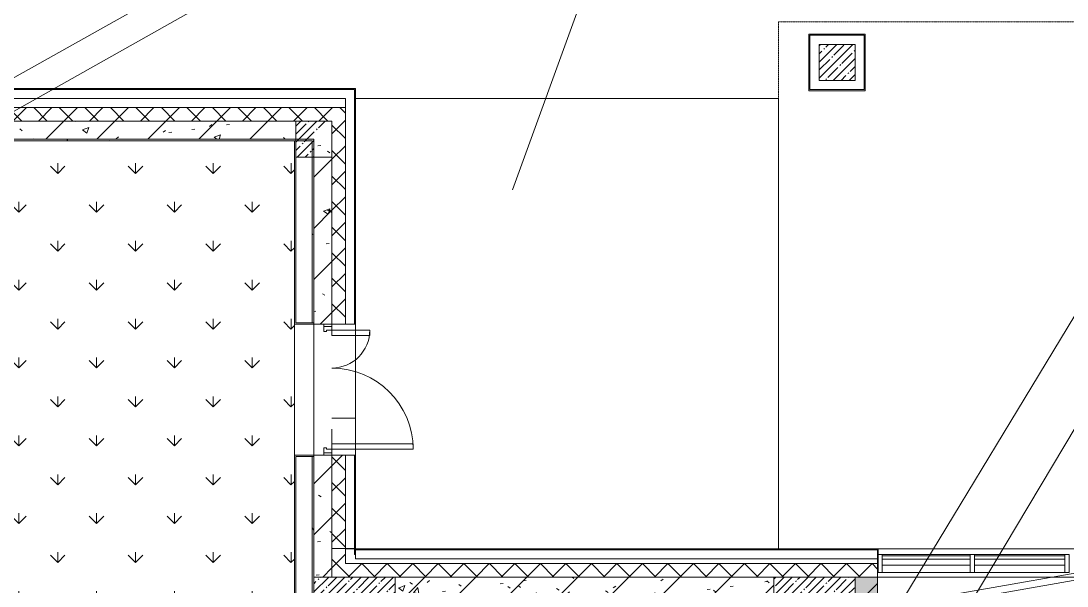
# Model space of a CAD drawing. Header units: millimetres. Extents: x -500089 to 1469082, y -290736 to 166440.
# Drawn here: x 1176806 to 1188404, y -44970 to -38711 of the extents above; entities that cross this region are included whole.
import ezdxf

# ---------------------------------------------------------------- set-up
doc = ezdxf.new("R2010")
doc.units = ezdxf.units.MM
doc.linetypes.add('ASVP_Штриховая_ш3 п1_5', pattern=[4.5, 3, -1.5])
for name, color, linetype, lineweight in [('Аннотация', 7, 'Continuous', 0), ('Витраж', 7, 'Continuous', 0), ('Двери', 7, 'Continuous', 0), ('Линии', 7, 'Continuous', 0), ('Несущие колонны', 7, 'Continuous', 0), ('Панели витража', 7, 'Continuous', 0), ('Перекрытие', 7, 'Continuous', 0), ('Стены наружные', 7, 'Continuous', 0), ('Стены несущие', 7, 'Continuous', 0), ('Стены отделка', 7, 'Continuous', 0), ('Стены штриховка', 7, 'Continuous', 0), ('экспертиза ДУ пояснения', 6, 'Continuous', 0), ('экспертиза условные обозначения', 1, 'Continuous', 0)]:
    doc.layers.add(name, color=color, linetype=linetype, lineweight=lineweight)
pattern_1 = [(45, (1111853.6, -73570.5), (-282.8427, 282.8427), [])]
pattern_2 = [(50, (1111853.6, -73570.5), (728.7365, -63.7558), [76.2, -838.2]), (355, (1111853.6, -73570.5), (-140.9716, 764.2276), [60.96, -670.56]), (100.451, (1111914.3, -73575.8), (587.77, 700.4668), [64.76, -712.36]), (46.184, (1111853.6, -73367.3), (1084.316, -168.171), [114.3, -1257.3]), (96.636, (1111943.9, -73381.3), (949.61, 989.71), [97.14, -1068.54]), (351.184, (1111853.6, -73367.3), (949.621, 989.701), [91.44, -1005.84]), (21, (1111955.2, -73418.1), (606.458, -409.0606), [76.2, -838.2]), (326, (1111955.2, -73418.1), (247.2083, 736.753), [60.96, -670.56]), (71.451, (1112005.7, -73452.2), (853.6683, 327.6855), [64.76, -712.36]), (37.5, (1111853.59, -73570.5), (12.3547, 338.2201), [33.528, -628.904, 33.528, -647.192, -673.1]), (37.5, (1111853.59, -73570.5), (12.3547, 338.2201), [-1343.152, 33.528, -639.572]), (7.5, (1111853.6, -73570.5), (267.2789, 400.7221), [33.528, -354.584, 33.528, -613.664, -256.54]), (7.5, (1111853.6, -73570.5), (267.2789, 400.7221), [-1035.304, 33.528, -223.012]), (327.5, (1111627.02, -73570.5), (542.3633, -22.91534), [33.528, -220.472, 33.528, -758.952, -1051.56]), (327.5, (1111627.02, -73570.5), (542.3633, -22.91534), [-1046.48, 33.528, -1018.032]), (317.5, (1111525.4, -73570.5), (592.517, 101.7071), [33.528, -296.672, 33.528, -492.76, -746.76]), (317.5, (1111525.4, -73570.5), (592.517, 101.7071), [-856.488, 33.528, -713.232])]
pattern_3 = [(0, (1111853.59, -73570.49), (812.8, 203.2), [67.056, -542.544, 67.056, -542.544, -3251.2]), (0, (1111853.59, -73570.49), (812.8, 203.2), [-1219.2, 67.056, -1152.144, 67.056, -542.544, -1422.4]), (0, (1111853.59, -73570.49), (812.8, 203.2), [-3048, 67.056, -339.344, 67.056, -948.944]), (120, (1112158.39, -73468.89), (-582.37636, 602.30545), [67.056, -542.544, 67.056, -542.544, -3251.2]), (120, (1112158.39, -73468.89), (-582.37636, 602.30545), [-1219.2, 67.056, -1152.144, 67.056, -542.544, -1422.4]), (120, (1112158.39, -73468.89), (-582.37636, 602.30545), [-3048, 67.056, -339.344, 67.056, -948.944]), (240, (1112259.99, -73062.49), (-230.42364, -805.50545), [67.056, -542.544, 67.056, -542.544, -3251.2]), (240, (1112259.99, -73062.49), (-230.42364, -805.50545), [-1219.2, 67.056, -1152.144, 67.056, -542.544, -1422.4]), (240, (1112259.99, -73062.49), (-230.42364, -805.50545), [-3048, 67.056, -339.344, 67.056, -948.944])]
pattern_4 = [(45, (1111853.59, -73570.49), (-141.42136, 141.42136), []), (135, (1111853.59, -73570.49), (-141.42136, -141.42136), [])]

# ---------------------------------------------------------------- blocks, each defined once
blk = doc.blocks.new('Прямоугольный импост - 5х250 мм _наружный откос_ Серый-3055685-З Этаж 01')
at = {"layer": 'Витраж'}
for p, q in [((74454, 28950), (74454, 29013)), ((74454, 29013), (112350, 29013)), ((74500, 28750), (75475, 28750)), ((75525, 28750), (76525, 28750))]:
    blk.add_line(p, q, dxfattribs=at)
blk = doc.blocks.new('Прямоугольный импост - 5х250 мм _наружный откос_ Серый-3037384-З Этаж 01')
at = {"layer": 'Витраж', "lineweight": 18}
for p, q in [((-4, 262.5), (0, 262.5)), ((-4, 0), (-4, 262.5)), ((0, 262.5), (0, 0)), ((0, 0), (-4, 0))]:
    blk.add_line(p, q, dxfattribs=at)
blk = doc.blocks.new('Прямоугольный импост - 5х250 мм _наружный откос_ Серый-3028656-З Этаж 01')
at = {"layer": 'Витраж'}
for p, q in [((68400, 30458.5), (68662.5, 30458.5)), ((68662.5, 30397.5), (68662.5, 30458.5)), ((68400, 29137.5), (68400, 30337.5)), ((68662.5, 29137.5), (68662.5, 30337.5)), ((68662.5, 29016.5), (68400, 29016.5)), ((68662.5, 29016.5), (68662.5, 29077.5))]:
    blk.add_line(p, q, dxfattribs=at)
blk = doc.blocks.new('АР_СОШ_Верзилово_Фасады_rvt-2-З Этаж 01')
at = {"layer": 'Стены наружные'}
for p, q in [((68550, 31496), (68550, 31500)), ((68650, 31500), (68650, 31496)), ((68550, 30050), (68550, 30054)), ((68650, 30054), (68650, 30050)), ((68650, 29013), (68650, 28950)), ((68650, 28950), (68663, 28950))]:
    blk.add_line(p, q, dxfattribs=at)
at = {"layer": 'Стены отделка', "lineweight": 9}
for p, q in [((73700, 34712), (73688, 34712)), ((73688, 34712), (73688, 34100)), ((74300, 34712), (73700, 34712)), ((73700, 34700), (74300, 34700)), ((73700, 34100), (73700, 34700)), ((74313, 34712), (74300, 34712)), ((74300, 34700), (74300, 34100)), ((74313, 34087), (74313, 34712)), ((55238, 34112), (68000, 34112)), ((68550, 34112), (68000, 34112)), ((68650, 34112), (68550, 34112)), ((68663, 34112), (68650, 34112)), ((68663, 31500), (68663, 34112)), ((73688, 34100), (73688, 34087)), ((74300, 34100), (73700, 34100)), ((55350, 34000), (68000, 34000)), ((68550, 34000), (68000, 34000)), ((68550, 34000), (68550, 31500)), ((73688, 34087), (74300, 34087)), ((74300, 34087), (74313, 34087)), ((68550, 31500), (68650, 31500)), ((68650, 31500), (68663, 31500)), ((68550, 30050), (68550, 29013)), ((68650, 30050), (68550, 30050)), ((68663, 30050), (68650, 30050)), ((68663, 29013), (68663, 30050)), ((68550, 29013), (68650, 29013)), ((68650, 29013), (68663, 29013)), ((74450, 29013), (68663, 29013)), ((68663, 29013), (68663, 29000)), ((68663, 29000), (68663, 28900)), ((74450, 29000), (74450, 29013)), ((74450, 28900), (74450, 29000)), ((68663, 28900), (74450, 28900))]:
    blk.add_line(p, q, dxfattribs=at)
at = {"layer": 'Стены штриховка'}
for p, q in [((68000, 34100), (55250, 34100)), ((68550, 34100), (68000, 34100)), ((68550, 34100), (68650, 34100)), ((68650, 31500), (68650, 34100)), ((68650, 29013), (68650, 30050)), ((68663, 29000), (74450, 29000))]:
    blk.add_line(p, q, dxfattribs=at)
at = {"lineweight": 9}
for name in ['Прямоугольный импост - 5х250 мм _наружный откос_ Серый-3028656-З Этаж 01', 'Прямоугольный импост - 5х250 мм _наружный откос_ Серый-3055685-З Этаж 01']:
    blk.add_blockref(name, (0, 0), dxfattribs=at)
at = {"lineweight": 9, "extrusion": (0, 0, -1)}
blk.add_blockref('Прямоугольный импост - 5х250 мм _наружный откос_ Серый-3037384-З Этаж 01', (-74450, 28750), dxfattribs=at)
blk = doc.blocks.new('ADSK_КолоннаЖБ_Прямоугольная - 400x400 мм-3544251-З Этаж 01')
at = {"layer": 'Несущие колонны', "lineweight": 18}
for p, q in [((-200, 200), (200, 200)), ((-200, -200), (-200, 200)), ((200, 200), (200, -200)), ((200, -200), (-200, -200))]:
    blk.add_line(p, q, dxfattribs=at)
blk = doc.blocks.new('ADSK_КолоннаЖБ_Прямоугольная - 400x400 мм-V258-З Этаж 01')
at = {"layer": 'Несущие колонны'}
h = blk.add_hatch(dxfattribs=at)
h.set_pattern_fill('FP_42', color=256, style=0, pattern_type=2)
h.set_pattern_definition([(45, (-74000, -34400), (-89.80256, 89.80256), []), (45, (-73910.2, -34400), (-89.80256, 89.80256), [158.75, -31.75, 13.411, -18.339])])
h.paths.add_polyline_path([(200, -200), (200, 200), (-200, 200), (-200, -200)], flags=0)
at = {"layer": 'Несущие колонны', "lineweight": 18}
for p, q in [((-200, -200), (-200, 200)), ((-200, 200), (200, 200)), ((200, 200), (-200, 200)), ((-200, 200), (-200, -200)), ((200, 200), (200, -200)), ((200, -200), (200, 200)), ((200, -200), (-200, -200)), ((-200, -200), (200, -200))]:
    blk.add_line(p, q, dxfattribs=at)
blk = doc.blocks.new('ADSK_КолоннаЖБ_Прямоугольная - 200x900 мм-V368-З Этаж 01')
at = {"layer": 'Несущие колонны'}
h = blk.add_hatch(dxfattribs=at)
h.set_pattern_fill('FP_155', color=256, style=0, pattern_type=2)
h.set_pattern_definition([(45, (-73750, -28600), (-89.80256, 89.80256), []), (45, (-73660.2, -28600), (-89.80256, 89.80256), [158.75, -31.75, 13.411, -18.339])])
h.paths.add_polyline_path([(450, -100), (450, 100), (-450, 100), (-450, -100), (250, -100)], flags=0)
at = {"layer": 'Несущие колонны', "lineweight": 18}
for p, q in [((-450, -100), (-450, 100)), ((-450, 100), (450, 100)), ((450, 100), (-450, 100)), ((-450, 100), (-450, -100)), ((450, 100), (450, -100)), ((450, -100), (450, 100)), ((450, -100), (-450, -100)), ((-450, -100), (450, -100))]:
    blk.add_line(p, q, dxfattribs=at)
blk = doc.blocks.new('ADSK_КолоннаЖБ_Прямоугольная - 200x900 мм-V372-З Этаж 01')
at = {"layer": 'Несущие колонны'}
h = blk.add_hatch(dxfattribs=at)
h.set_pattern_fill('FP_159', color=256, style=0, pattern_type=2)
h.set_pattern_definition([(45, (-68650, -28600), (-89.80256, 89.80256), []), (45, (-68560.2, -28600), (-89.80256, 89.80256), [158.75, -31.75, 13.411, -18.339])])
h.paths.add_polyline_path([(-450, -100), (450, -100), (450, 100), (-450, 100), (-450, -19)], flags=0)
at = {"layer": 'Несущие колонны', "lineweight": 18}
for p, q in [((-450, -100), (-450, 100)), ((-450, 100), (450, 100)), ((450, 100), (-450, 100)), ((-450, 100), (-450, -100)), ((450, 100), (450, -100)), ((450, -100), (450, 100)), ((450, -100), (-450, -100)), ((-450, -100), (450, -100))]:
    blk.add_line(p, q, dxfattribs=at)
blk = doc.blocks.new('ASVP_ДверьСтальная_2 полотна - Наружная 1320х2000h_полотна_ Г Л ТемноСерый _1200 в чистоте_-4240602-З Этаж 01')
at = {"layer": 'Двери', "lineweight": 18}
for p, q in [((660, 1010), (600, 1010)), ((600, 1010), (600, 110)), ((660, 110), (660, 1010)), ((-660, 530), (-600, 530)), ((-660, 110), (-660, 530)), ((-600, 530), (-600, 110)), ((-725, 110), (-700, 110)), ((-725, 20), (-725, 110)), ((-700, 20), (-725, 20)), ((-700, 110), (-660, 110)), ((-700, 20), (-700, 110)), ((-700, 110), (-700, 20)), ((-644, 20), (-700, 20)), ((-600, 110), (-660, 110)), ((-660, 110), (-660, 50)), ((-660, 50), (-644, 50)), ((-644, 50), (-644, 20)), ((600, 110), (660, 110)), ((660, 50), (644, 50)), ((644, 50), (644, 20)), ((644, 20), (700, 20)), ((700, 110), (660, 110)), ((660, 110), (660, 50)), ((700, 20), (700, 110)), ((725, 110), (700, 110)), ((700, 110), (700, 20)), ((700, 20), (725, 20)), ((725, 20), (725, 110))]:
    blk.add_line(p, q, dxfattribs=at)
at = {"layer": 'Двери'}
for centre, radius, start, end in [((660, 110), 900, 90, 180), ((-660, 110), 420, 360, 90)]:
    blk.add_arc(centre, radius, start, end, dxfattribs=at)
blk = doc.blocks.new('Системная панель - ASVP_Cтеклопакет Двухкамерный_36 мм-3779534-З Этаж 01')
at = {"layer": 'Панели витража', "lineweight": 18}
for p, q in [((487.5, 18), (-487.5, 18)), ((-487.5, 18), (-487.5, -18)), ((487.5, -18), (487.5, 18)), ((-487.5, -18), (487.5, -18))]:
    blk.add_line(p, q, dxfattribs=at)
blk = doc.blocks.new('Системная панель - ASVP_Cтеклопакет Двухкамерный_36 мм-4186791-З Этаж 01')
at = {"layer": 'Панели витража', "lineweight": 18}
for p, q in [((500, 18), (-500, 18)), ((-500, 18), (-500, -18)), ((500, -18), (500, 18)), ((-500, -18), (500, -18))]:
    blk.add_line(p, q, dxfattribs=at)
blk = doc.blocks.new('Прямоугольный импост - 50х120 мм Серый-3779419-З Этаж 01')
at = {"layer": 'Витраж'}
for p, q in [((96550, 28950), (97525, 28950)), ((97525, 28830), (96550, 28830))]:
    blk.add_line(p, q, dxfattribs=at)
blk = doc.blocks.new('Прямоугольный импост - 50х120 мм Серый-4186787-З Этаж 01')
at = {"layer": 'Витраж'}
for p, q in [((75525, 28950), (76525, 28950)), ((76525, 28830), (75525, 28830))]:
    blk.add_line(p, q, dxfattribs=at)
blk = doc.blocks.new('Прямоугольный импост - 50х200 мм Серый-3746795-З Этаж 01')
at = {"layer": 'Витраж', "lineweight": 18}
for p, q in [((-25, 165), (25, 165)), ((-25, -35), (-25, 165)), ((25, 165), (25, -35)), ((25, -35), (-25, -35))]:
    blk.add_line(p, q, dxfattribs=at)
blk = doc.blocks.new('Прямоугольный импост - 50х200 мм Серый-3746806-З Этаж 01')
at = {"layer": 'Витраж', "lineweight": 18}
for p, q in [((0, 165), (-50, 165)), ((-50, 165), (-50, -35)), ((0, -35), (0, 165)), ((-50, -35), (0, -35))]:
    blk.add_line(p, q, dxfattribs=at)

msp = doc.modelspace()

# ---------------------------------------------------------------- hatches: boundary and pattern name
at = {"layer": 'Несущие колонны'}
h = msp.add_hatch(dxfattribs=at)
h.set_pattern_fill('FP_35', color=256, style=0, pattern_type=2)
h.set_pattern_definition([(45, (1111853.59, -73570.49), (-89.80256, 89.80256), []), (45, (1111943.39, -73570.49), (-89.80256, 89.80256), [158.75, -31.75, 13.411, -18.339])])
h.paths.add_polyline_path([(1180053.585, -40220.488), (1180053.585, -40020.488), (1180253.585, -39820.488), (1179853.585, -39820.488), (1179853.585, -40220.488)], flags=0)
at = {"layer": 'Стены штриховка'}
h = msp.add_hatch(dxfattribs=at)
h.set_pattern_fill('FP_32', color=256, style=0, pattern_type=2)
h.set_pattern_definition(pattern_4)
h.paths.add_polyline_path([(1167353.585, -39820.488), (1179853.585, -39820.488), (1179853.585, -39670.488), (1167353.585, -39670.488)], flags=0)
h = msp.add_hatch(dxfattribs=at)
h.set_pattern_fill('FP_32', color=256, style=0, pattern_type=2)
h.set_pattern_definition(pattern_4)
h.paths.add_polyline_path([(1180033.585, -39820.488), (1180253.585, -39820.488), (1180253.585, -39670.488), (1179853.585, -39670.488), (1179853.585, -39820.488)], flags=0)
h = msp.add_hatch(dxfattribs=at)
h.set_pattern_fill('FP_32', color=256, style=0, pattern_type=2)
h.set_pattern_definition(pattern_4)
h.paths.add_polyline_path([(1180403.585, -44870.488), (1180403.585, -43520.488), (1180253.585, -43520.488), (1180253.585, -44870.488), (1180328.585, -44870.488)], flags=0)
h.paths.add_polyline_path([(1180403.585, -42070.488), (1180403.585, -39670.488), (1180253.585, -39670.488), (1180253.585, -42070.488)], flags=0)
h = msp.add_hatch(dxfattribs=at)
h.set_pattern_fill('FP_201', color=256, style=0, pattern_type=2)
h.set_pattern_definition(pattern_1)
h.paths.add_polyline_path([(1167769.585, -40020.488), (1179853.585, -40020.488), (1179853.585, -39820.488), (1167353.585, -39820.488), (1167753.585, -40012.796), (1167753.585, -40020.488)], flags=0)
h = msp.add_hatch(dxfattribs=at)
h.set_pattern_fill('FP_31', color=256, style=0, pattern_type=2)
h.set_pattern_definition(pattern_2)
h.paths.add_polyline_path([(1167769.585, -40020.488), (1179853.585, -40020.488), (1179853.585, -39820.488), (1167353.585, -39820.488), (1167753.585, -40012.796), (1167753.585, -40020.488)], flags=0)
h = msp.add_hatch(dxfattribs=at)
h.set_pattern_fill('FP_201', color=256, style=0, pattern_type=2)
h.set_pattern_definition(pattern_1)
h.paths.add_polyline_path([(1180253.585, -44870.488), (1180253.585, -43520.488), (1180053.585, -43520.488), (1180053.585, -44870.488), (1180147.546, -44870.488)], flags=0)
h.paths.add_polyline_path([(1180163.585, -42070.488), (1180253.585, -42070.488), (1180253.585, -39820.488), (1180053.585, -40020.488), (1180053.744, -42070.488)], flags=0)
h = msp.add_hatch(dxfattribs=at)
h.set_pattern_fill('FP_31', color=256, style=0, pattern_type=2)
h.set_pattern_definition(pattern_2)
h.paths.add_polyline_path([(1180253.585, -44870.488), (1180253.585, -43520.488), (1180053.585, -43520.488), (1180053.585, -44870.488), (1180147.546, -44870.488)], flags=0)
h.paths.add_polyline_path([(1180163.585, -42070.488), (1180253.585, -42070.488), (1180253.585, -39820.488), (1180053.585, -40020.488), (1180053.744, -42070.488)], flags=0)
h = msp.add_hatch(dxfattribs=at)
h.set_pattern_fill('FP_174', color=256, style=0, pattern_type=2)
h.set_pattern_definition(pattern_3)
h.paths.add_polyline_path([(1179853.585, -40040.488), (1179853.585, -40020.488), (1167769.585, -40020.488), (1167769.585, -40040.488), (1179035.572, -40040.488)], flags=0)
h = msp.add_hatch(dxfattribs=at)
h.set_pattern_fill('FP_174', color=256, style=0, pattern_type=2)
h.set_pattern_definition(pattern_3)
h.paths.add_polyline_path([(1180053.585, -45070.488), (1180053.585, -43536.488), (1180033.585, -43538.088), (1180033.585, -45070.488)], flags=0)
h.paths.add_polyline_path([(1180053.585, -42054.488), (1180053.585, -40220.488), (1180033.585, -40220.488), (1180033.585, -42054.488)], flags=0)
h = msp.add_hatch(dxfattribs=at)
h.set_pattern_fill('FP_32', color=256, style=0, pattern_type=2)
h.set_pattern_definition(pattern_4)
h.paths.add_polyline_path([(1185853.585, -44870.488), (1186303.585, -44870.488), (1186303.585, -44720.488), (1180403.585, -44720.488), (1180403.585, -44870.488), (1185153.585, -44870.488)], flags=0)
h = msp.add_hatch(dxfattribs=at)
h.set_pattern_fill('FP_201', color=256, style=0, pattern_type=2)
h.set_pattern_definition(pattern_1)
h.paths.add_polyline_path([(1183925.585, -45070.488), (1185153.585, -45070.488), (1185153.585, -44870.488), (1180953.585, -44870.488), (1180953.585, -45070.488), (1183483.431, -45070.488)], flags=0)
h = msp.add_hatch(dxfattribs=at)
h.set_pattern_fill('FP_31', color=256, style=0, pattern_type=2)
h.set_pattern_definition(pattern_2)
h.paths.add_polyline_path([(1183925.585, -45070.488), (1185153.585, -45070.488), (1185153.585, -44870.488), (1180953.585, -44870.488), (1180953.585, -45070.488), (1183483.431, -45070.488)], flags=0)
h = msp.add_hatch(dxfattribs=at)
h.set_pattern_fill('FP_201', color=256, style=0, pattern_type=2)
h.set_pattern_definition(pattern_1)
h.paths.add_polyline_path([(1186303.585, -45070.488), (1186303.585, -44870.488), (1186053.585, -44870.488), (1186053.585, -45070.488), (1186073.585, -45070.488)], flags=0)
h.paths.add_polyline_path([(1223783.586, -45070.488), (1223803.586, -45070.488), (1223803.586, -44870.488), (1223783.586, -44870.488)], flags=0)
h = msp.add_hatch(dxfattribs=at)
h.set_pattern_fill('FP_31', color=256, style=0, pattern_type=2)
h.set_pattern_definition(pattern_2)
h.paths.add_polyline_path([(1186303.585, -45070.488), (1186303.585, -44870.488), (1186053.585, -44870.488), (1186053.585, -45070.488), (1186073.585, -45070.488)], flags=0)
h.paths.add_polyline_path([(1223783.586, -45070.488), (1223803.586, -45070.488), (1223803.586, -44870.488), (1223783.586, -44870.488)], flags=0)
at = {"layer": 'экспертиза условные обозначения'}
h = msp.add_hatch(dxfattribs=at)
h.set_pattern_fill('GRASS', color=2, scale=24)
h.set_pattern_definition([(90, (1077209.23, -303341.8), (-431.0523, 431.0523), [114.3, -747.8046]), (45, (1077209.2, -303341.8), (-431.0523, 431.0523), [114.3, -495.3]), (135, (1077209.2, -303341.8), (-431.0523, -431.0523), [114.3, -495.3])])
edge = h.paths.add_edge_path()
edge.add_line((1167770.702, -40039.927), (1179837.585, -40040.488))
edge.add_line((1179837.585, -40040.488), (1179836.469, -64051.049))
edge.add_line((1179836.469, -64051.049), (1167769.585, -64050.488))
edge.add_line((1167769.585, -64050.488), (1167769.585, -40040.488))

# ---------------------------------------------------------------- linework, layer by layer
at = {"layer": 'Аннотация'}
msp.add_line((1182256.58, -40581.265), (1183500.122, -37163.298), dxfattribs=at)
at = {"layer": 'Линии', "linetype": 'ASVP_Штриховая_ш3 п1_5'}
for p, q in [((1206903.585, -38720.488), (1185203.585, -38720.488)), ((1185203.585, -38720.488), (1185203.585, -39570.488)), ((1185203.585, -39570.488), (1180503.585, -39570.488))]:
    msp.add_line(p, q, dxfattribs=at)
at = {"layer": 'Линии'}
for p, q in [((1180516.085, -39570.488), (1180516.085, -44557.988)), ((1185203.585, -39570.488), (1180516.085, -39570.488)), ((1185203.585, -44557.988), (1185203.585, -39570.488)), ((1180516.085, -44557.988), (1185203.585, -44557.988))]:
    msp.add_line(p, q, dxfattribs=at)
at = {"layer": 'Несущие колонны'}
for p, q in [((1179853.585, -39820.488), (1180253.585, -39820.488)), ((1180253.585, -40220.488), (1180253.585, -39820.488)), ((1179853.585, -40220.488), (1179853.585, -40040.488)), ((1180253.585, -40220.488), (1179853.585, -40220.488))]:
    msp.add_line(p, q, dxfattribs=at)
at = {"layer": 'Перекрытие'}
msp.add_line((1180053.585, -43520.488), (1180053.585, -42070.488), dxfattribs=at)
at = {"layer": 'Стены наружные'}
msp.add_line((1186303.585, -44870.488), (1189453.585, -44870.488), dxfattribs=at)
at = {"layer": 'Стены несущие'}
for p, q in [((1167353.585, -39820.488), (1180253.585, -39820.488)), ((1180253.585, -42070.488), (1180253.585, -39820.488)), ((1180053.585, -40020.488), (1167553.585, -40020.488)), ((1180053.585, -42070.488), (1180053.585, -40020.488)), ((1180053.585, -42070.488), (1180163.585, -42070.488)), ((1180163.585, -43520.488), (1180053.585, -43520.488)), ((1180053.585, -44870.488), (1180053.585, -43520.488)), ((1180253.585, -43520.488), (1180253.585, -44870.488)), ((1185153.585, -44870.488), (1180953.585, -44870.488)), ((1186303.585, -44870.488), (1186073.585, -44870.488)), ((1186073.585, -44870.488), (1186303.585, -44870.488)), ((1186303.585, -45070.488), (1186303.585, -44870.488))]:
    msp.add_line(p, q, dxfattribs=at)
at = {"layer": 'Стены отделка'}
for p, q in [((1167203.585, -39670.488), (1180403.585, -39670.488)), ((1180403.585, -42070.488), (1180403.585, -39670.488)), ((1167769.585, -40040.488), (1180033.585, -40040.488)), ((1179837.585, -42070.488), (1179837.585, -40040.488)), ((1179853.585, -40040.488), (1179853.585, -42054.488)), ((1180033.585, -40040.488), (1180033.585, -42054.488)), ((1180053.585, -42070.488), (1179837.585, -42070.488)), ((1179853.585, -42054.488), (1180033.585, -42054.488)), ((1180253.585, -42070.488), (1180403.585, -42070.488)), ((1179837.585, -43520.488), (1180053.585, -43520.488)), ((1179837.585, -59426.488), (1179837.585, -43520.488)), ((1180033.585, -43536.488), (1179853.585, -43536.488)), ((1179853.585, -43536.488), (1179853.585, -59410.488)), ((1180033.585, -43536.488), (1180033.585, -45870.488)), ((1180403.585, -43520.488), (1180253.585, -43520.488)), ((1180403.585, -44720.488), (1180403.585, -43520.488)), ((1186303.585, -44720.488), (1180403.585, -44720.488)), ((1186303.585, -44870.488), (1186303.585, -44720.488)), ((1180953.585, -44870.488), (1185153.585, -44870.488)), ((1186073.585, -44870.488), (1186053.585, -44870.488))]:
    msp.add_line(p, q, dxfattribs=at)
at = {"layer": 'Стены штриховка'}
for p, q in [((1180053.585, -42054.488), (1180033.585, -42054.488)), ((1180053.585, -43536.488), (1180033.585, -43536.488))]:
    msp.add_line(p, q, dxfattribs=at)
at = {"layer": 'экспертиза ДУ пояснения'}
for p, q in [((1136153.219, -62046.632), (1328250.608, 45463.519)), ((1328250.608, 45463.519), (1137077.022, -61998.548)), ((1127770.685, -55398.635), (1326068.788, -20876.663)), ((1326068.788, -20876.663), (1128694.488, -55350.551))]:
    msp.add_line(p, q, dxfattribs=at)
at = {"layer": 'экспертиза ДУ пояснения', "elevation": 0}
for points in [[(1238825.439, 41070.052), (1183808.46, -49698.833)], [(1184682.285, -49596.765), (1238825.439, 41070.052)]]:
    msp.add_lwpolyline(points, dxfattribs=at)
at = {"layer": 'экспертиза условные обозначения', "color": 2}
msp.add_lwpolyline([(1167770.702, -40039.927), (1179837.585, -40040.488), (1179836.469, -64051.049), (1167769.585, -64050.488), (1167769.585, -40040.488)], dxfattribs=at)

# ---------------------------------------------------------------- block references
msp.add_blockref('АР_СОШ_Верзилово_Фасады_rvt-2-З Этаж 01', (1111853.585, -73570.488))
at = {"layer": 'Витраж', "rotation": 180}
msp.add_blockref('Прямоугольный импост - 50х200 мм Серый-3746806-З Этаж 01', (1186303.585, -44655.488), dxfattribs=at)
at = {"layer": 'Витраж'}
for name, p in [('Прямоугольный импост - 50х120 мм Серый-3779419-З Этаж 01', (1089803.585, -73570.488)), ('Прямоугольный импост - 50х120 мм Серый-4186787-З Этаж 01', (1111853.585, -73570.488))]:
    msp.add_blockref(name, p, dxfattribs=at)
at = {"layer": 'Витраж', "extrusion": (0, 0, -1), "rotation": 180}
for p in [(-1187353.585, -44655.488), (-1188403.585, -44655.488)]:
    msp.add_blockref('Прямоугольный импост - 50х200 мм Серый-3746795-З Этаж 01', p, dxfattribs=at)
at = {"layer": 'Двери', "rotation": 269.9999999999999}
msp.add_blockref('ASVP_ДверьСтальная_2 полотна - Наружная 1320х2000h_полотна_ Г Л ТемноСерый _1200 в чистоте_-4240602-З Этаж 01', (1180143.585, -42795.488), dxfattribs=at)
at = {"layer": 'Несущие колонны'}
for name, p in [('ADSK_КолоннаЖБ_Прямоугольная - 400x400 мм-V258-З Этаж 01', (1185853.585, -39170.488)), ('ADSK_КолоннаЖБ_Прямоугольная - 400x400 мм-3544251-З Этаж 01', (1180053.585, -40020.488)), ('ADSK_КолоннаЖБ_Прямоугольная - 200x900 мм-V372-З Этаж 01', (1180503.585, -44970.488)), ('ADSK_КолоннаЖБ_Прямоугольная - 200x900 мм-V368-З Этаж 01', (1185603.585, -44970.488))]:
    msp.add_blockref(name, p, dxfattribs=at)
at = {"layer": 'Панели витража'}
for name, p in [('Системная панель - ASVP_Cтеклопакет Двухкамерный_36 мм-3779534-З Этаж 01', (1186841.085, -44655.488)), ('Системная панель - ASVP_Cтеклопакет Двухкамерный_36 мм-4186791-З Этаж 01', (1187878.585, -44655.488))]:
    msp.add_blockref(name, p, dxfattribs=at)

doc.saveas('drawing.dxf')
